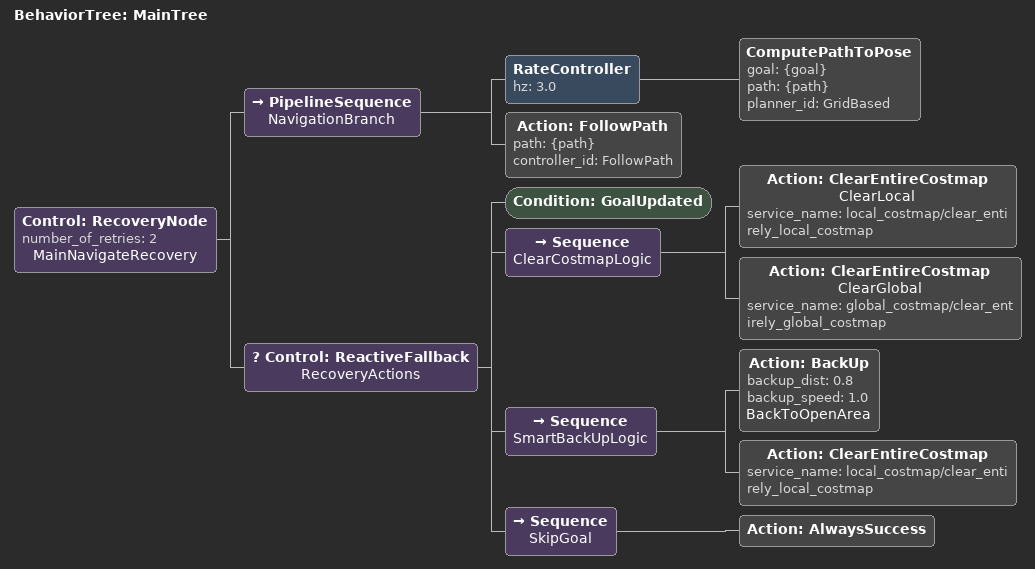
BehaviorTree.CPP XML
<root BTCPP_format="3" main_tree_to_execute="MainTree">
  <BehaviorTree ID="MainTree">
    <Control ID="RecoveryNode" number_of_retries="2" name="MainNavigateRecovery">

      <PipelineSequence name="NavigationBranch">
        <RateController hz="3.0">
          <ComputePathToPose goal="{goal}" path="{path}" planner_id="GridBased"/>
        </RateController>
        <Action ID="FollowPath" path="{path}" controller_id="FollowPath"/>
      </PipelineSequence>

      <Control ID="ReactiveFallback" name="RecoveryActions">
        <Condition ID="GoalUpdated"/>

        <Sequence name="ClearCostmapLogic">
           <Action ID="ClearEntireCostmap" name="ClearLocal" service_name="local_costmap/clear_entirely_local_costmap"/>
           <Action ID="ClearEntireCostmap" name="ClearGlobal" service_name="global_costmap/clear_entirely_global_costmap"/>
           </Sequence>

        <Sequence name="SmartBackUpLogic">
          <Action ID="BackUp" backup_dist="0.8" backup_speed="1.0" name="BackToOpenArea"/>
          <Action ID="ClearEntireCostmap" service_name="local_costmap/clear_entirely_local_costmap"/>
        </Sequence>

        <Sequence name="SkipGoal">
          <Action ID="AlwaysSuccess"/>
          </Sequence>
      </Control>

    </Control>
  </BehaviorTree>
</root>
